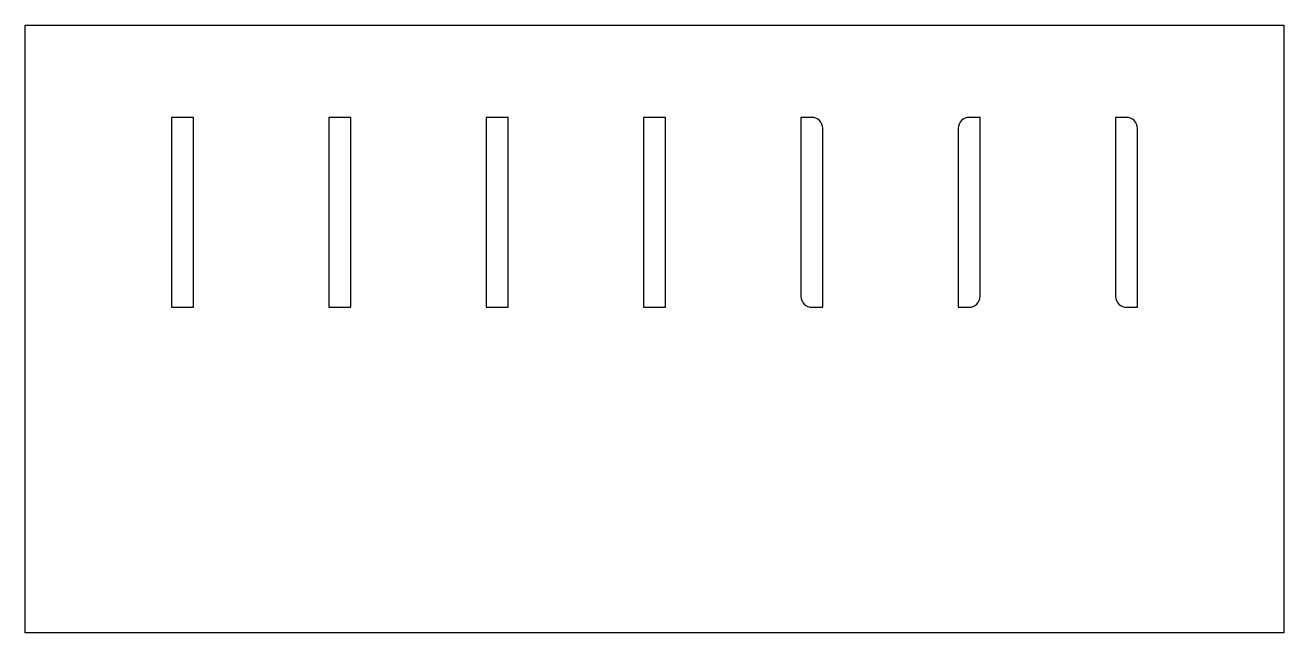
# Model space of a CAD drawing. Header units: millimetres. Extents: x -116 to 116, y -56 to 56.
import ezdxf

# ---------------------------------------------------------------- set-up
doc = ezdxf.new("R2010")
doc.units = ezdxf.units.MM
doc.layers.get('0').update_dxf_attribs({"linetype": 'CONTINUOUS'})

msp = doc.modelspace()

# ---------------------------------------------------------------- linework, layer by layer
for points in [[(-116, -56), (-116, 56), (116, 56), (116, -56)], [(-89, 39), (-89, 4), (-85, 4), (-85, 39)], [(-60, 39), (-60, 4), (-56, 4), (-56, 39)], [(-31, 39), (-31, 4), (-27, 4), (-27, 39)], [(-2, 39), (-2, 4), (2, 4), (2, 39)]]:
    msp.add_lwpolyline(points, close=True)
for points in [[(27, 39), (27, 6, 0.414214), (29, 4), (31, 4), (31, 37, 0.414214), (29, 39)], [(56, 37), (56, 4), (58, 4, 0.414214), (60, 6), (60, 39), (58, 39, 0.414214)], [(87, 39), (85, 39), (85, 6, 0.414214), (87, 4), (89, 4), (89, 37, 0.414214)]]:
    msp.add_lwpolyline(points, format="xyb", close=True)

doc.saveas('drawing.dxf')
